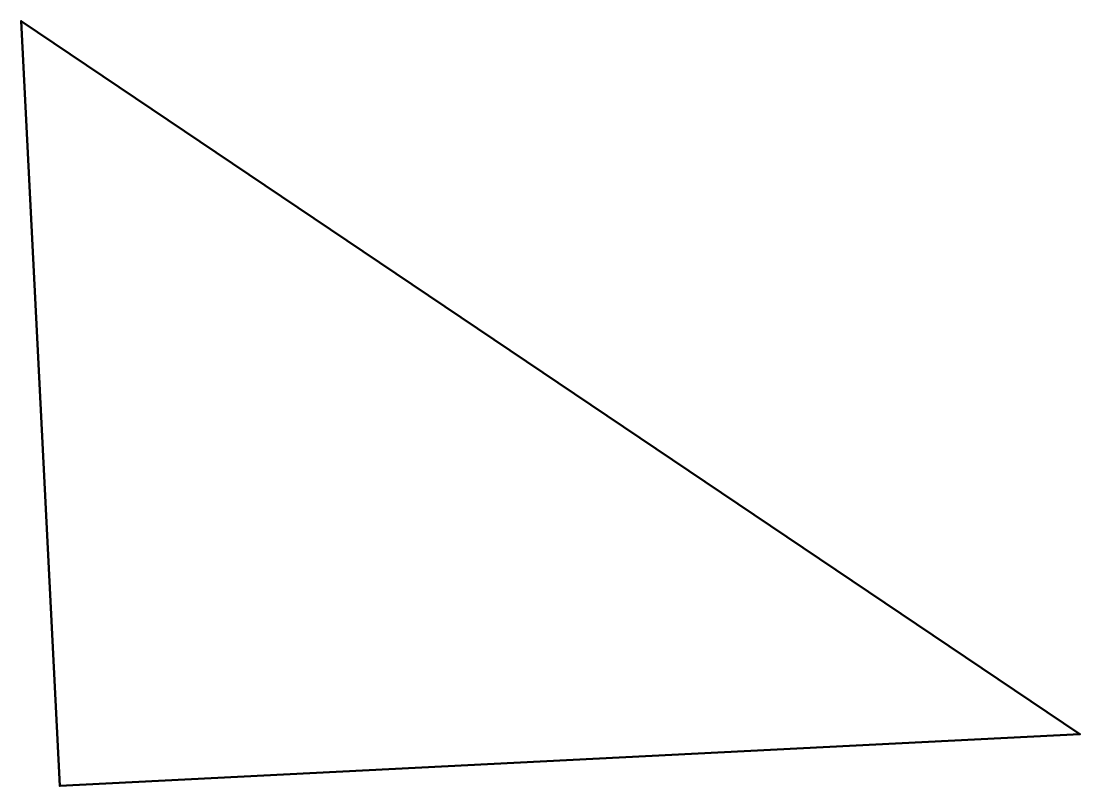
# Model space of a CAD drawing. Extents: x 7.33 to 11.47, y 0.93 to 3.93.
import ezdxf

# ---------------------------------------------------------------- set-up
doc = ezdxf.new("R2010")
doc.units = 0
doc.layers.get('0').update_dxf_attribs({"linetype": 'CONTINUOUS'})

msp = doc.modelspace()

# ---------------------------------------------------------------- linework, layer by layer
at = {"linetype": 'CONTINUOUS', "lineweight": 50}
for p, q in [((7.3265, 3.9258), (7.4782, 0.9296)), ((7.3265, 3.9258), (11.4731, 1.1318)), ((7.4782, 0.9296), (11.4731, 1.1318))]:
    msp.add_line(p, q, dxfattribs=at)
at = {"linetype": 'CONTINUOUS', "lineweight": 40}
for p in [(7.3265, 3.9258), (11.4731, 1.1318), (7.4782, 0.9296)]:
    msp.add_point(p, dxfattribs=at)

doc.saveas('drawing.dxf')
